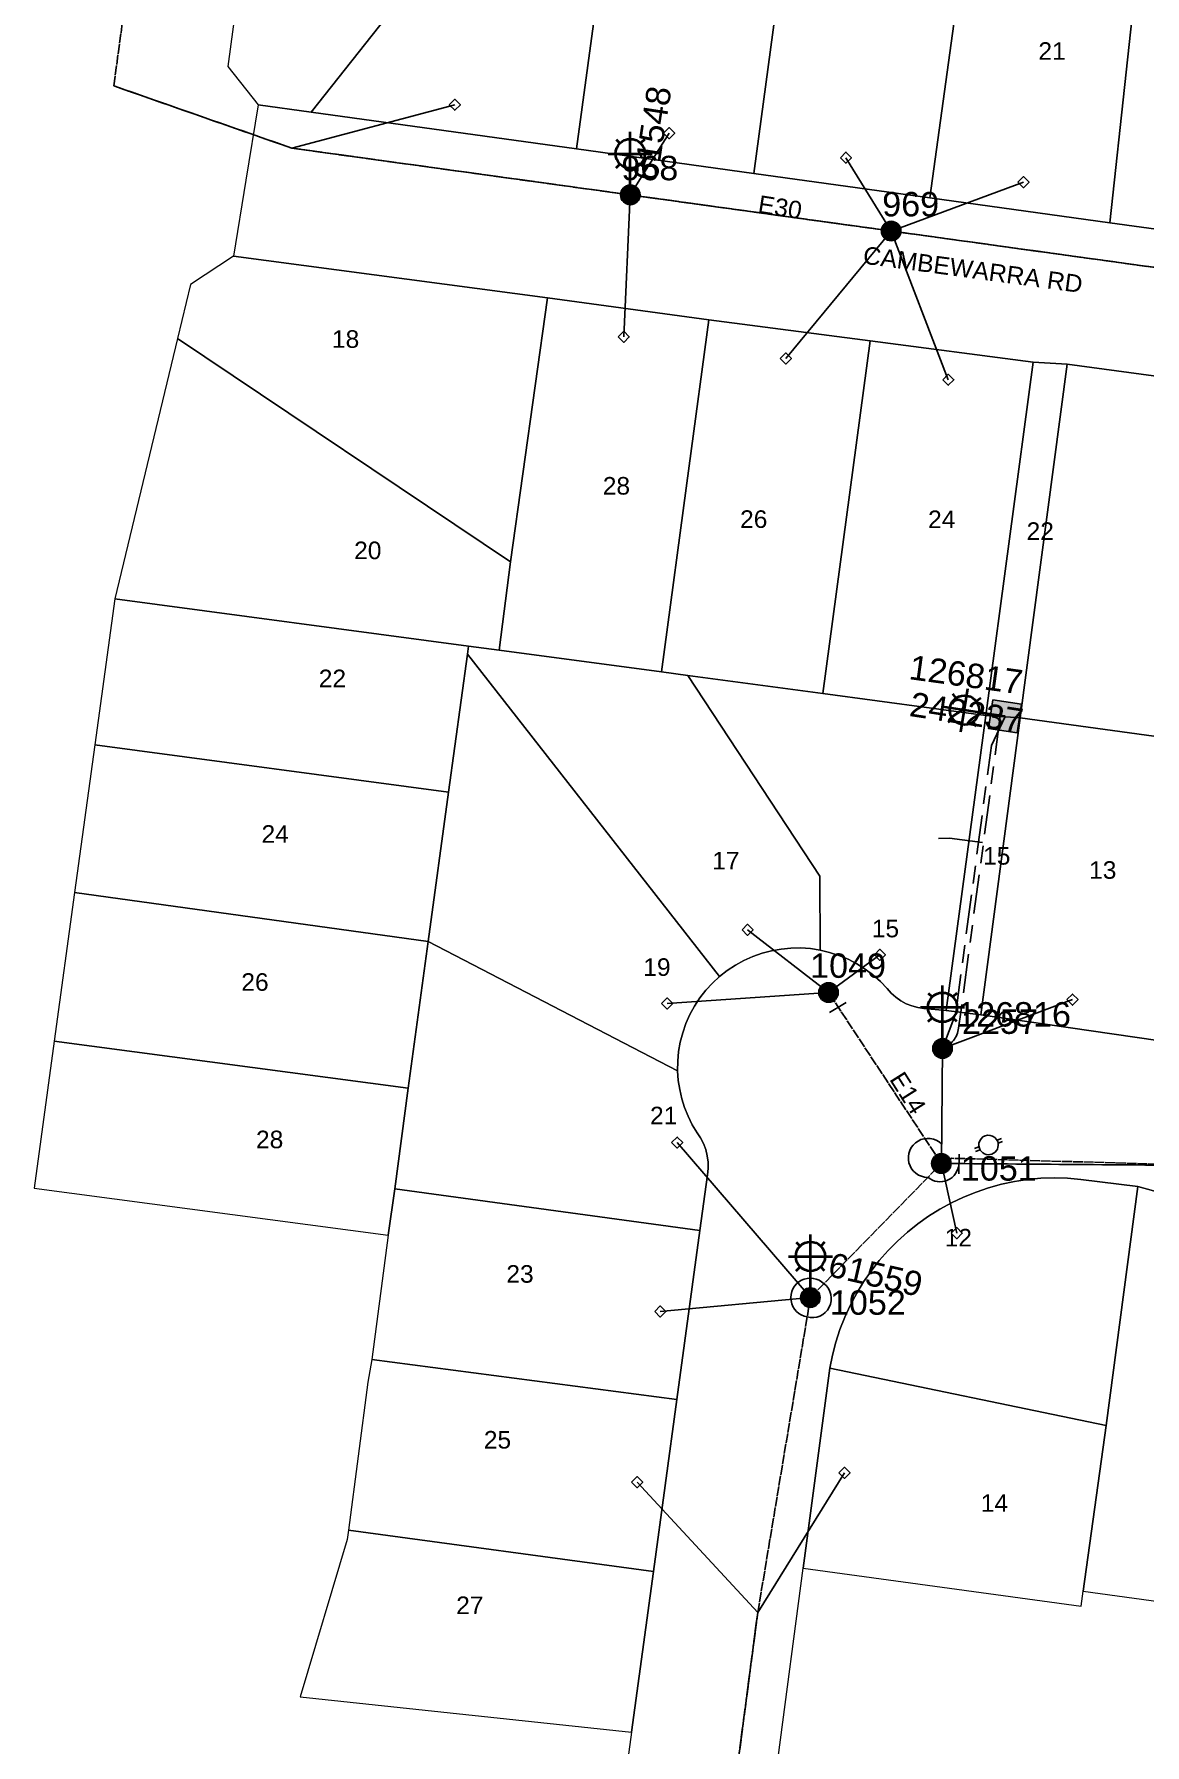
# Model space of a CAD drawing. Header units: metres. Extents: x 308227 to 308844, y 6250515 to 6251122.
# Drawn here: x 308226.7 to 308340.4, y 6250651.2 to 6250826.3 of the extents above; entities that cross this region are included whole.
import ezdxf
from ezdxf.enums import TextEntityAlignment as Align

# ---------------------------------------------------------------- set-up
doc = ezdxf.new("R2010")
doc.units = ezdxf.units.M
doc.linetypes.add('Cable Exist OH', pattern=[1, 1, 0])
doc.linetypes.add('Cable Exist UG', pattern=[8.2, 4, -1.2, 1.8, -1.2])
doc.layers.get('0').update_dxf_attribs({"color": 6})
doc.layers.add('Cadastre Land Parcels_SP_EXT', color=9, linetype='Continuous', lineweight=5)
doc.layers.add('Cadastre Roads_SP_EXT', color=9, linetype='Continuous', lineweight=5)
for name, color, linetype in [('Duct_SP_EXT', 7, 'Continuous'), ('Equip_SP_LV_EXT', 7, 'Continuous'), ('Equip_SP_SL_EXT', 7, 'Continuous'), ('Mains_HV_EXT', 7, 'Continuous'), ('Mains_LV_EXT', 7, 'Continuous'), ('Mains_LV_SL_EXT', 7, 'Continuous'), ('Mains_SL_EXT', 7, 'Continuous'), ('Services_SP_EXT', 7, 'Continuous'), ('SupportsOH_SP_TR_HV_LV_SL_EXT', 7, 'Continuous'), ('SupportsUG_SP_LV_SL_EXT', 7, 'Continuous'), ('Trench_SP_EXT', 7, 'Continuous')]:
    doc.layers.add(name, color=color, linetype=linetype)
doc.layers.get('0').freeze()
doc.styles.add('COLUMN_LABEL', font='arial.ttf')
doc.styles.add('iecARIAL', font='arial.ttf', dxfattribs={"height": 2})
doc.styles.add('POLE_LABEL', font='arial.ttf')
doc.styles.get("Standard").update_dxf_attribs({"font": 'arial.ttf'})

# ---------------------------------------------------------------- blocks, each defined once
blk = doc.blocks.new('COLUMN_EXT')
blk.add_hatch(color=256).paths.add_polyline_path([(-1.49, 1.48), (-1.49, -1.49), (1.48, -1.49), (1.48, 1.48)])
blk.add_lwpolyline([(-1.49, -1.49), (1.48, -1.49), (1.48, 1.48), (-1.49, 1.48)], close=True)
for tag, height, style, flags, p in [('ASSET_NUM', 2.5, 'COLUMN_LABEL', 8, (2, 2)), ('STRUCTURE_PLANT_NUMBER', 0.2, 'POLE_LABEL', 9, (1.81, 0.03)), ('STREET_CODE', 0.2, 'COLUMN_LABEL', 9, (1.81, -0.2))]:
    blk.add_attdef(tag, text='', height=height, dxfattribs=dict(style=style, flags=flags)).set_placement(p, align=Align.MIDDLE_LEFT)
at = {"flags": 9}
for tag, p in [('COLUMN_TYPE', (1.81, -0.4)), ('OWNED_BY', (1.81, -0.6)), ('STATE', (1.81, -0.8)), ('USAGE', (1.81, -1)), ('STREETNAME', (1.81, -1.6)), ('SUBURB', (1.81, -1.8)), ('LEGEND', (1.81, -1.2)), ('LOCATION', (1.81, -1.4)), ('NOTES', (1.81, -2))]:
    blk.add_attdef(tag, text='', height=0.2, dxfattribs=at).set_placement(p, align=Align.MIDDLE_LEFT)
at = {"flags": 1}
blk.add_attdef('Z', (1.81, -2.35), '', height=0.2, dxfattribs=at)
blk = doc.blocks.new('LV_OH_LINKS_OPEN_EXT')
for p, q in [((-0.17, 4.97), (-0.17, 5.46)), ((0.17, 4.97), (0.17, 5.46)), ((-0.17, 3), (-0.17, 2.5)), ((0.17, 3), (0.17, 2.5))]:
    blk.add_line(p, q)
blk.add_lwpolyline([(0, 2.99, 1), (0, 4.98, 1)], format="xyb", close=True)
at = {"flags": 9}
for tag, p in [('ACTUAL_STATUS', (0, 0)), ('CONSTRUCTED_VOLTAGE', (0, -0.2)), ('OPERATING_VOLTAGE', (0, -0.6)), ('ORIENTATION', (0, -0.8)), ('OWNED_BY', (0, -1)), ('STATE', (0, -1.2)), ('SWITCH_TYPE', (0, -1.4)), ('NO_PHASES', (0, -0.4)), ('USAGE', (0, -1.6)), ('LEGEND', (0, -1.8)), ('NOTES', (0, -2))]:
    blk.add_attdef(tag, text='', height=0.2, dxfattribs=at).set_placement(p, align=Align.MIDDLE_LEFT)
at = {"flags": 1}
blk.add_attdef('Z', (0, 0), '', height=0.2, dxfattribs=at)
blk = doc.blocks.new('SL_LANTERN_EXT')
at = {"lineweight": 40}
for p, q in [((-1.46, 5.68), (-1.06, 5.28)), ((0, 1.97), (0, 6.47)), ((1.46, 5.68), (1.06, 5.28)), ((-2.25, 4.22), (2.25, 4.22)), ((-1.46, 2.76), (-1.06, 3.16)), ((0, 0), (0, 2.72)), ((1.46, 2.76), (1.06, 3.16))]:
    blk.add_line(p, q, dxfattribs=at)
blk.add_circle((0, 4.22), 1.5, dxfattribs=at)
at = {"style": 'iecARIAL', "flags": 8}
blk.add_attdef('ASSET_NUM', (1.5, 1.5), '', height=2.5, dxfattribs=at)
for tag, p, height, flags in [('OPERATING_VOLTAGE', (0.98, -1.65), 0.2, 9), ('ORIENTATION', (0.98, -1.85), 0.2, 9), ('CONSTRUCTED_VOLTAGE', (0.98, -0.65), 0.2, 9), ('CONTROL_TYPE', (0.98, -0.85), 0.2, 9), ('LANTERN_PURPOSE', (0.98, -1.05), 0.2, 9), ('LANTERN_TYPE', (0.98, -1.25), 0.2, 9), ('NO_PHASES', (0.98, -1.45), 0.2, 9), ('LNUMBER', (2.18, -3.25), 2.5, 8), ('OWNED_BY', (0.98, -2.05), 0.2, 9), ('STATE', (0.98, -2.25), 0.2, 9), ('USAGE', (0.98, -2.45), 0.2, 9), ('CEXIST', (0.98, -2.65), 0.2, 9), ('CNEW', (0.98, -2.85), 0.2, 9), ('CNUMBER', (0.98, -3.05), 0.2, 9), ('CREMOVE', (0.98, -3.25), 0.2, 9), ('CREPLACE', (0.98, -3.45), 0.2, 9), ('LKINGHEIGHT', (0.98, -3.65), 0.2, 9), ('LBRACKET', (0.98, -3.85), 0.2, 9), ('LBRACKETVOCAB', (0.98, -4.05), 0.2, 9), ('LCATEGORY', (0.98, -4.25), 0.2, 9), ('LCHARGE1', (0.98, -4.45), 0.2, 9), ('LCHARGE1PERCENT', (0.98, -4.65), 0.2, 9), ('LCHARGE2', (0.98, -4.85), 0.2, 9), ('LCHARGE2PERCENT', (0.98, -5.05), 0.2, 9), ('LCHARGE3', (0.98, -5.25), 0.2, 9), ('LCHARGE3PERCENT', (0.98, -5.45), 0.2, 9), ('LEXIST', (0.98, -5.65), 0.2, 9), ('LLAMP', (0.98, -5.85), 0.2, 9), ('LLAMPVOCAB', (0.98, -6.05), 0.2, 9), ('LMAST', (0.98, -6.25), 0.2, 9), ('LMASTVOCAB', (0.98, -6.45), 0.2, 9), ('LNEW', (0.98, -6.65), 0.2, 9), ('LANTNUMBER', (0.98, -6.85), 0.2, 9), ('LOUTREACH', (0.98, -7.25), 0.2, 9), ('LOUTREACHVOCAB', (0.98, -7.45), 0.2, 9), ('LRATECODE', (0.98, -7.65), 0.2, 9), ('LREMOVE', (0.98, -7.85), 0.2, 9), ('LREPLACE', (0.98, -8.05), 0.2, 9), ('LTYPE', (0.98, -8.25), 0.2, 9), ('LTYPEVOCAB', (0.98, -8.45), 0.2, 9), ('LEGEND', (0.98, -8.65), 0.2, 9), ('LOCATION', (0.98, -8.85), 0.2, 9), ('STREETNAME', (0.98, -9.25), 0.2, 9), ('SUBURB', (0.98, -9.45), 0.2, 1), ('NOTES', (0.98, -9.05), 0.2, 9)]:
    blk.add_attdef(tag, p, '', height=height, dxfattribs=dict(flags=flags))
blk = doc.blocks.new('CCP_EXT')
at = {"flags": 9}
for tag, p in [('STATE', (0, -1.8)), ('LIFE_SUPPORT', (0, -1.6)), ('NOTES', (0, -2))]:
    blk.add_attdef(tag, text='', height=0.2, dxfattribs=at).set_placement(p, align=Align.MIDDLE_LEFT)
blk.add_wipeout([(0, 0.57), (0.57, 0), (0, -0.57), (-0.57, 0)])
blk.add_lwpolyline([(-0.57, 0), (0, 0.57), (0.57, 0), (0, -0.57), (-0.57, 0)])
at = {"flags": 1}
blk.add_attdef('Z', (0, 0), '', height=0.2, dxfattribs=at)
at = {"flags": 9}
for tag, p in [('CCP_TYPE', (0, 0)), ('CONSTRUCTED_VOLTAGE', (0, -0.2)), ('OPERATING_VOLTAGE', (0, -0.6)), ('ORIENTATION', (0, -0.8)), ('OWNED_BY', (0, -1)), ('NO_PHASES', (0, -0.4)), ('USAGE', (0, -1.2)), ('LEGEND', (0, -1.4))]:
    blk.add_attdef(tag, text='', height=0.2, dxfattribs=at).set_placement(p, align=Align.MIDDLE_LEFT)
blk = doc.blocks.new('POLE_EXT')
blk.add_hatch(color=256).paths.add_polyline_path([(-1, 0, 1), (1, 0, 1)])
blk.add_lwpolyline([(-1, 0, 1), (1, 0, 1)], format="xyb", close=True)
for tag, height, flags, p in [('pNumber', 2.5, 8, (-17.84, 2.07)), ('OWNED_BY', 0.2, 9, (1.35, -0.4)), ('SPECIAL_USE', 0.2, 9, (1.35, -0.8)), ('STATE', 0.2, 9, (1.35, -1)), ('cLV', 0.2, 9, (1.35, -1.4)), ('hDepth', 0.2, 9, (1.35, -1.6)), ('hDia', 0.2, 9, (1.35, -1.8)), ('PARENT', 0.2, 9, (1.35, -0.6)), ('USAGE', 0.2, 9, (1.35, -1.2)), ('cHV', 0.2, 9, (1.35, -2)), ('cLinedev', 0.2, 9, (1.35, -3.4)), ('LBRACKET', 0.2, 9, (1.35, -2.2)), ('LExisting', 0.2, 9, (1.35, -2.4)), ('LANTNUMBER', 0.2, 9, (1.35, -2.6)), ('LOther', 0.2, 9, (1.35, -2.8)), ('LRemove', 0.2, 9, (1.35, -3)), ('LEGEND', 0.2, 9, (1.35, -3.2)), ('LOCATION', 0.2, 9, (1.35, -3.6)), ('pExisting', 0.2, 9, (1.35, -3.8)), ('pFooting', 0.2, 9, (1.35, -4.4)), ('pNew', 0.2, 9, (1.35, -4.6)), ('pRelocate', 0.2, 9, (1.35, -5)), ('pRemove', 0.2, 9, (1.35, -5.2)), ('PFNUMBER', 0.2, 9, (1.35, -4)), ('NEWPFNUMBER', 0.2, 9, (1.35, -4.2)), ('pReplace', 0.2, 9, (1.35, -5.4)), ('pStay', 0.2, 9, (1.35, -5.6)), ('pType', 0.2, 9, (1.35, -5.8)), ('cspan', 0.2, 9, (1.35, -6)), ('STREETNAME', 0.2, 9, (1.35, -6.2)), ('SUBURB', 0.2, 9, (1.35, -6.4)), ('OPERATED_BY', 0.2, 9, (1.36, -7.01)), ('NOTES', 0.2, 9, (1.35, -6.6)), ('MAINTAINED_BY', 0.2, 9, (1.36, -6.81))]:
    blk.add_attdef(tag, text='', height=height, dxfattribs=dict(flags=flags)).set_placement(p, align=Align.MIDDLE_LEFT)
at = {"style": 'POLE_LABEL'}
for tag, height, flags, p in [('ASSET_NUM', 2.5, 8, (2, 2)), ('STRUCTURE_PLANT_NUMBER', 0.2, 9, (1.35, 0.03)), ('STREET_CODE', 0.2, 9, (1.35, -0.2))]:
    blk.add_attdef(tag, text='', height=height, dxfattribs=dict(at, flags=flags)).set_placement(p, align=Align.MIDDLE_LEFT)
at = {"flags": 1}
blk.add_attdef('Z', (1.35, -7.33), '', height=0.2, dxfattribs=at)
blk = doc.blocks.new('End Shackle_EXT')
at = {"flags": 9}
for tag, p in [('USAGE', (0, -1.4)), ('NOTES', (0, -1.6))]:
    blk.add_attdef(tag, text='', height=0.2, dxfattribs=at).set_placement(p, align=Align.MIDDLE_LEFT)
blk.add_wipeout([(0, 0.25), (1.81, 0.25), (1.82, -0.25), (0, -0.25)])
blk.add_line((1.81, -1), (1.81, 1))
at = {"flags": 1}
blk.add_attdef('Z', (0, 0), '', height=0.2, dxfattribs=at)
at = {"flags": 9}
for tag, p in [('CONNECTOR_TYPE', (0, 0)), ('CONSTRUCTED_VOLTAGE', (0, -0.2)), ('OPERATING_VOLTAGE', (0, -0.6)), ('ORIENTATION', (0, -0.8)), ('OWNED_BY', (0, -1)), ('STATE', (0, -1.2)), ('NO_PHASES', (0, -0.4))]:
    blk.add_attdef(tag, text='', height=0.2, dxfattribs=at).set_placement(p, align=Align.MIDDLE_LEFT)

msp = doc.modelspace()

# ---------------------------------------------------------------- linework, layer by layer
at = {"layer": 'Cadastre Land Parcels_SP_EXT', "linetype": 'Continuous'}
for points in [[(308268.34, 6250847.72), (308250.18, 6250850.19), (308246.52, 6250823.03), (308249.65, 6250819.09), (308255.07, 6250818.34), (308277.3, 6250846.49), (308268.34, 6250847.72)], [(308286.4, 6250845.26), (308277.3, 6250846.49), (308255.07, 6250818.34), (308282.22, 6250814.59), (308286.4, 6250845.26)], [(308304.53, 6250842.78), (308286.4, 6250845.26), (308282.22, 6250814.59), (308300.38, 6250812.08), (308304.53, 6250842.78)], [(308322.63, 6250840.31), (308309.61, 6250842.07), (308304.53, 6250842.78), (308300.38, 6250812.08), (308318.42, 6250809.59), (308322.63, 6250840.31)], [(308340.19, 6250837.92), (308322.63, 6250840.31), (308318.42, 6250809.59), (308336.86, 6250807.03), (308340.19, 6250837.92)], [(308349.46, 6250836.63), (308340.19, 6250837.92), (308336.86, 6250807.03), (308363.53, 6250803.35), (308349.46, 6250836.63)], [(308279.25, 6250799.33), (308247.1, 6250803.6), (308242.72, 6250800.7), (308241.39, 6250795.17), (308275.48, 6250772.3), (308279.25, 6250799.33)], [(308295.77, 6250797.1), (308279.25, 6250799.33), (308275.48, 6250772.3), (308274.32, 6250763.26), (308290.93, 6250761.03), (308293.76, 6250782.14), (308295.77, 6250797.1)], [(308312.3, 6250794.93), (308295.77, 6250797.1), (308293.76, 6250782.14), (308290.93, 6250761.03), (308293.63, 6250760.67), (308307.47, 6250758.81), (308312.3, 6250794.93)], [(308275.48, 6250772.3), (308241.39, 6250795.17), (308234.94, 6250768.51), (308271.16, 6250763.68), (308274.32, 6250763.26), (308275.48, 6250772.3)], [(308329, 6250792.74), (308312.3, 6250794.93), (308307.47, 6250758.81), (308324.13, 6250756.57), (308329, 6250792.74)], [(308332.47, 6250792.54), (308329, 6250792.74), (308324.13, 6250756.57), (308327.66, 6250756.34), (308332.47, 6250792.54)], [(308350.67, 6250790.08), (308332.47, 6250792.54), (308327.66, 6250756.34), (308345.83, 6250753.85), (308349.76, 6250783.23), (308350.67, 6250790.08)], [(308271.06, 6250762.85), (308271.16, 6250763.68), (308234.94, 6250768.51), (308232.9, 6250753.56), (308269.14, 6250748.73), (308271.06, 6250762.85)], [(308296.86, 6250729.84), (308271.06, 6250762.85), (308269.14, 6250748.73), (308267.05, 6250733.43), (308292.59, 6250720.17), (308292.6, 6250721.16), (308292.69, 6250722.15), (308292.86, 6250723.13), (308293.12, 6250724.09), (308293.44, 6250725.03), (308293.85, 6250725.94), (308294.32, 6250726.82), (308294.87, 6250727.65), (308295.48, 6250728.43), (308296.15, 6250729.17), (308296.86, 6250729.84)], [(308274.32, 6250763.26), (308271.16, 6250763.68), (308271.06, 6250762.85), (308296.86, 6250729.84), (308297.67, 6250730.46), (308298.5, 6250731.01), (308299.38, 6250731.49), (308300.29, 6250731.9), (308301.24, 6250732.24), (308302.2, 6250732.49), (308303.19, 6250732.66), (308304.18, 6250732.76), (308305.18, 6250732.77), (308306.18, 6250732.7), (308307.17, 6250732.55), (308307.14, 6250740.12), (308293.63, 6250760.67), (308290.93, 6250761.03), (308274.32, 6250763.26)], [(308307.47, 6250758.81), (308293.63, 6250760.67), (308307.14, 6250740.12), (308307.17, 6250732.55), (308308.15, 6250732.32), (308309.11, 6250732.01), (308310.04, 6250731.62), (308310.93, 6250731.15), (308311.79, 6250730.61), (308312.59, 6250730.01), (308313.35, 6250729.34), (308314.04, 6250728.61), (308314.46, 6250728.14), (308314.92, 6250727.72), (308315.43, 6250727.36), (308315.98, 6250727.06), (308316.57, 6250726.83), (308317.17, 6250726.67), (308317.79, 6250726.58), (308320.09, 6250726.36), (308324.13, 6250756.57), (308307.47, 6250758.81)], [(308327.66, 6250756.34), (308324.13, 6250756.57), (308320.09, 6250726.36), (308323.62, 6250725.91), (308327.66, 6250756.34)], [(308345.83, 6250753.85), (308327.66, 6250756.34), (308323.62, 6250725.91), (308341.77, 6250723.29), (308345.83, 6250753.85)], [(308269.14, 6250748.73), (308232.9, 6250753.56), (308230.83, 6250738.44), (308267.05, 6250733.43), (308269.14, 6250748.73)], [(308267.05, 6250733.43), (308230.83, 6250738.44), (308228.76, 6250723.24), (308265, 6250718.42), (308267.05, 6250733.43)], [(308292.59, 6250720.17), (308267.05, 6250733.43), (308265, 6250718.42), (308263.63, 6250708.09), (308294.87, 6250703.84), (308295.64, 6250709.54), (308295.71, 6250710.19), (308295.7, 6250710.84), (308295.61, 6250711.48), (308295.46, 6250712.12), (308295.23, 6250712.73), (308294.93, 6250713.31), (308294.57, 6250713.85), (308294.08, 6250714.67), (308293.65, 6250715.53), (308293.29, 6250716.42), (308293.01, 6250717.33), (308292.8, 6250718.26), (308292.65, 6250719.21), (308292.59, 6250720.17)], [(308265, 6250718.42), (308228.76, 6250723.24), (308226.7, 6250708.18), (308262.95, 6250703.35), (308263.63, 6250708.09), (308265, 6250718.42)], [(308294.87, 6250703.84), (308263.63, 6250708.09), (308262.95, 6250703.35), (308261.26, 6250690.63), (308292.52, 6250686.53), (308294.87, 6250703.84)], [(308339.71, 6250708.33), (308333.86, 6250709.07), (308332.51, 6250709.19), (308331.14, 6250709.22), (308329.78, 6250709.18), (308328.42, 6250709.05), (308327.08, 6250708.85), (308325.74, 6250708.57), (308324.43, 6250708.21), (308323.14, 6250707.77), (308321.87, 6250707.26), (308320.64, 6250706.68), (308319.45, 6250706.03), (308318.29, 6250705.31), (308317.18, 6250704.52), (308316.11, 6250703.67), (308315.1, 6250702.76), (308314.14, 6250701.79), (308313.24, 6250700.77), (308312.4, 6250699.69), (308311.63, 6250698.57), (308310.92, 6250697.41), (308310.28, 6250696.21), (308309.71, 6250694.97), (308309.21, 6250693.7), (308308.79, 6250692.4), (308308.45, 6250691.08), (308308.18, 6250689.75), (308336.46, 6250683.87), (308339.71, 6250708.33)], [(308357.78, 6250703.35), (308339.71, 6250708.33), (308336.46, 6250683.87), (308334.13, 6250666.89), (308352.51, 6250664.39), (308357.78, 6250703.35)], [(308292.52, 6250686.53), (308261.26, 6250690.63), (308260.88, 6250688.32), (308258.89, 6250673.14), (308290.12, 6250668.91), (308292.52, 6250686.53)], [(308336.46, 6250683.87), (308308.18, 6250689.75), (308305.45, 6250669.27), (308333.91, 6250665.38), (308334.13, 6250666.89), (308336.46, 6250683.87)], [(308290.12, 6250668.91), (308258.89, 6250673.14), (308258.76, 6250672.19), (308253.93, 6250656.08), (308287.86, 6250652.48), (308290.12, 6250668.91)]]:
    msp.add_lwpolyline(points, close=True, dxfattribs=at)
at = {"layer": 'Duct_SP_EXT', "linetype": 'Continuous'}
msp.add_lwpolyline([(308319.31, 6250743.99), (308320.43, 6250744.01), (308323.81, 6250743.56)], dxfattribs=at)
at = {"layer": 'Mains_HV_EXT', "linetype": 'Continuous'}
for points in [[(308318.22, 6250709.3, 0.643548), (308321.36, 6250710.69)], [(308305.85, 6250694.99, 0.82213), (308307.58, 6250698.39)]]:
    msp.add_lwpolyline(points, format="xyb", dxfattribs=at)
at = {"layer": 'Mains_LV_EXT', "linetype": 'Cable Exist OH'}
for points in [[(308287.74, 6250809.88), (308253.07, 6250814.67)], [(308314.45, 6250806.18), (308287.74, 6250809.88)], [(308355.9, 6250800.45), (308314.45, 6250806.18)], [(308300.79, 6250664.72), (308306.18, 6250696.96)]]:
    msp.add_lwpolyline(points, dxfattribs=at)
at = {"layer": 'Mains_LV_EXT', "linetype": 'Continuous'}
for points in [[(308319.61, 6250712.7, 1.479047), (308318.19, 6250709.27)], [(308307.58, 6250698.39, 1.362697), (308305.85, 6250694.99)]]:
    msp.add_lwpolyline(points, format="xyb", dxfattribs=at)
at = {"layer": 'Mains_LV_SL_EXT', "linetype": 'Cable Exist UG'}
msp.add_lwpolyline([(308319.71, 6250722.47), (308321.06, 6250726.1), (308324.72, 6250753.49), (308326.12, 6250756.47)], dxfattribs=at)
at = {"layer": 'Mains_SL_EXT', "linetype": 'Cable Exist OH'}
msp.add_lwpolyline([(308296.37, 6250631.07), (308300.79, 6250664.72), (308306.18, 6250696.96)], dxfattribs=at)
at = {"layer": 'Services_SP_EXT'}
msp.add_lwpolyline([(308319.59, 6250710.7), (308319.71, 6250722.47)], dxfattribs=at)
at = {"layer": 'Trench_SP_EXT', "linetype": 'Cable Exist UG'}
msp.add_lwpolyline([(308325.63, 6250756.52), (308321.58, 6250726.18), (308321.36, 6250724.55)], dxfattribs=at)
msp.add_lwpolyline([(308321.36, 6250724.55, -0.273493), (308319.71, 6250722.47)], format="xyb", dxfattribs=at)

# ---------------------------------------------------------------- block references
at = {"layer": 'Equip_SP_LV_EXT', "rotation": 290.0500565150216}
msp.add_blockref('LV_OH_LINKS_OPEN_EXT', (308320.68, 6250711.23), dxfattribs=at)
at = {"layer": 'Equip_SP_SL_EXT'}
ref = msp.add_blockref('SL_LANTERN_EXT', (308287.74, 6250809.88), dxfattribs=at)
ref.add_attrib('ASSET_NUM', '61548', dxfattribs={"layer": '0', "height": 2.5, "rotation": 81.1471, "style": 'iecARIAL'}).set_placement((308289.24, 6250811.38), align=Align.MIDDLE_LEFT)
ref = msp.add_blockref('SL_LANTERN_EXT', (308326.12, 6250756.47), dxfattribs=dict(at, rotation=81.11763666666832))
ref.add_attrib('ASSET_NUM', '126817', dxfattribs={"layer": '0', "height": 2.5, "rotation": 352.1965, "style": 'iecARIAL'}).set_placement((308327.62, 6250757.98), align=Align.BOTTOM_RIGHT)
ref = msp.add_blockref('SL_LANTERN_EXT', (308319.71, 6250722.47), dxfattribs=at)
ref.add_attrib('ASSET_NUM', '126816', dxfattribs={"layer": '0', "height": 2.5, "rotation": 359.9999, "style": 'iecARIAL'}).set_placement((308321.21, 6250723.97), align=Align.BOTTOM_LEFT)
ref = msp.add_blockref('SL_LANTERN_EXT', (308306.18, 6250696.96), dxfattribs=at)
ref.add_attrib('ASSET_NUM', '61559', dxfattribs={"layer": '0', "height": 2.5, "rotation": 347.1419, "style": 'iecARIAL'}).set_placement((308307.68, 6250698.46), align=Align.BOTTOM_LEFT)
at = {"layer": 'SupportsOH_SP_TR_HV_LV_SL_EXT'}
ref = msp.add_blockref('POLE_EXT', (308287.74, 6250809.88), dxfattribs=at)
ref.add_attrib('ASSET_NUM', '968', dxfattribs={"layer": '0', "height": 2.5, "rotation": 359.9664, "style": 'POLE_LABEL'}).set_placement((308289.74, 6250810.63), align=Align.BOTTOM_CENTER)
ref = msp.add_blockref('POLE_EXT', (308314.45, 6250806.18), dxfattribs=at)
ref.add_attrib('ASSET_NUM', '969', dxfattribs={"layer": '0', "height": 2.5, "style": 'POLE_LABEL'}).set_placement((308316.45, 6250806.93), align=Align.BOTTOM_CENTER)
ref = msp.add_blockref('POLE_EXT', (308319.71, 6250722.47), dxfattribs=at)
ref.add_attrib('ASSET_NUM', '2257', dxfattribs={"layer": '0', "height": 2.5, "style": 'POLE_LABEL'}).set_placement((308321.71, 6250723.22), align=Align.BOTTOM_LEFT)
ref = msp.add_blockref('POLE_EXT', (308306.18, 6250696.96), dxfattribs=at)
ref.add_attrib('ASSET_NUM', '1052', dxfattribs={"layer": '0', "height": 2.5, "rotation": 359.9745, "style": 'POLE_LABEL'}).set_placement((308308.18, 6250697.71), align=Align.TOP_LEFT)
at = {"layer": 'SupportsUG_SP_LV_SL_EXT'}
ref = msp.add_blockref('COLUMN_EXT', (308326.12, 6250756.47), dxfattribs=dict(at, rotation=261.5375648705816))
ref.add_attrib('ASSET_NUM', '242237', dxfattribs={"layer": '0', "height": 2.5, "rotation": 351.1961, "style": 'COLUMN_LABEL'}).set_placement((308328.12, 6250757.22), align=Align.TOP_RIGHT)

# ---------------------------------------------------------------- texts
at = {"layer": 'Cadastre Land Parcels_SP_EXT'}
for s, p in [('21', (308329.53, 6250823.71)), ('18', (308257.19, 6250794.22)), ('28', (308284.92, 6250779.19)), ('26', (308298.98, 6250775.78)), ('24', (308318.23, 6250775.76)), ('22', (308328.32, 6250774.55)), ('20', (308259.46, 6250772.58)), ('22', (308255.84, 6250759.47)), ('24', (308249.98, 6250743.54)), ('15', (308323.87, 6250741.3)), ('17', (308296.13, 6250740.81)), ('13', (308334.72, 6250739.85)), ('15', (308312.47, 6250733.86)), ('19', (308289.07, 6250729.91)), ('26', (308247.91, 6250728.38)), ('21', (308289.76, 6250714.71)), ('28', (308249.41, 6250712.26)), ('12', (308319.93, 6250702.2)), ('23', (308275.05, 6250698.49)), ('25', (308272.74, 6250681.51)), ('14', (308323.63, 6250675.03)), ('27', (308269.91, 6250664.56))]:
    msp.add_text(s, height=1.8, dxfattribs=at).set_placement(p)
at = {"layer": 'Cadastre Roads_SP_EXT'}
msp.add_text('CAMBEWARRA RD', height=1.8, rotation=352.3315, dxfattribs=at).set_placement((308311.49, 6250802.85))
at = {"layer": 'Mains_LV_EXT'}
for s, rotation, p in [('E30', 351.012, (308300.73, 6250808.08)), ('E14', 302.2562, (308314.22, 6250719.33))]:
    msp.add_text(s, height=1.8, rotation=rotation, dxfattribs=at).set_placement(p)

# ---------------------------------------------------------------- next in the draw order: block references
at = {"layer": 'Services_SP_EXT'}
for p in [(308269.77, 6250819.11), (308291.72, 6250816.2), (308309.82, 6250813.69), (308328.01, 6250811.18), (308287.07, 6250795.34), (308303.66, 6250793.13), (308320.3, 6250790.95), (308299.75, 6250734.62), (308313.3, 6250732.06), (308291.51, 6250727.08), (308333.02, 6250727.48), (308292.54, 6250712.84), (308321.16, 6250703.56), (308290.81, 6250695.54), (308288.44, 6250678.07), (308309.68, 6250679.03)]:
    msp.add_blockref('CCP_EXT', p, dxfattribs=at)

# ---------------------------------------------------------------- next in the draw order: linework, layer by layer
at = {"layer": 'Cadastre Roads_SP_EXT', "linetype": 'Continuous'}
msp.add_lwpolyline([(308255.07, 6250818.34), (308249.65, 6250819.09), (308248.38, 6250811.4), (308247.1, 6250803.6), (308279.25, 6250799.33), (308295.77, 6250797.1), (308312.3, 6250794.93), (308329, 6250792.74), (308332.47, 6250792.54), (308350.67, 6250790.08), (308368.35, 6250787.68), (308368.61, 6250795.15), (308368.87, 6250802.61), (308363.53, 6250803.35), (308336.86, 6250807.03), (308318.42, 6250809.59), (308300.38, 6250812.08), (308282.22, 6250814.59), (308255.07, 6250818.34)], close=True, dxfattribs=at)
for points in [[(308341.77, 6250723.29), (308323.62, 6250725.91), (308320.09, 6250726.36), (308317.79, 6250726.58), (308317.17, 6250726.67), (308316.57, 6250726.83), (308315.98, 6250727.06), (308315.43, 6250727.36), (308314.92, 6250727.72), (308314.46, 6250728.14), (308314.04, 6250728.61), (308313.35, 6250729.34), (308312.59, 6250730.01), (308311.79, 6250730.61), (308310.93, 6250731.15), (308310.04, 6250731.62), (308309.11, 6250732.01), (308308.15, 6250732.32), (308307.17, 6250732.55), (308307.17, 6250732.55), (308306.18, 6250732.7), (308305.18, 6250732.77), (308304.18, 6250732.76), (308303.19, 6250732.66), (308302.2, 6250732.49), (308301.24, 6250732.24), (308300.29, 6250731.9), (308299.38, 6250731.49), (308298.5, 6250731.01), (308297.67, 6250730.46), (308296.86, 6250729.84), (308296.15, 6250729.17), (308295.48, 6250728.43), (308294.87, 6250727.65), (308294.32, 6250726.82), (308293.85, 6250725.94), (308293.44, 6250725.03), (308293.12, 6250724.09), (308292.86, 6250723.13), (308292.69, 6250722.15), (308292.6, 6250721.16), (308292.59, 6250720.17), (308292.65, 6250719.21), (308292.8, 6250718.26), (308293.01, 6250717.33), (308293.29, 6250716.42), (308293.65, 6250715.53), (308294.08, 6250714.67), (308294.57, 6250713.85), (308294.93, 6250713.31), (308295.23, 6250712.73), (308295.46, 6250712.12), (308295.61, 6250711.48), (308295.7, 6250710.84), (308295.71, 6250710.19), (308295.64, 6250709.54), (308294.87, 6250703.84), (308292.52, 6250686.53), (308290.12, 6250668.91), (308287.86, 6250652.48), (308285.89, 6250637.9)], [(308302.87, 6250649.89), (308305.45, 6250669.27), (308308.18, 6250689.75), (308308.45, 6250691.08), (308308.79, 6250692.4), (308309.21, 6250693.7), (308309.71, 6250694.97), (308310.28, 6250696.21), (308310.92, 6250697.41), (308311.63, 6250698.57), (308312.4, 6250699.69), (308313.24, 6250700.77), (308314.14, 6250701.79), (308315.1, 6250702.76), (308316.11, 6250703.67), (308317.18, 6250704.52), (308318.29, 6250705.31), (308319.45, 6250706.03), (308320.64, 6250706.68), (308321.87, 6250707.26), (308323.14, 6250707.77), (308324.43, 6250708.21), (308325.74, 6250708.57), (308327.08, 6250708.85), (308328.42, 6250709.05), (308329.78, 6250709.18), (308331.14, 6250709.22), (308332.51, 6250709.19), (308333.86, 6250709.07), (308339.71, 6250708.33), (308357.78, 6250703.35)]]:
    msp.add_lwpolyline(points, dxfattribs=at)
at = {"layer": 'Mains_HV_EXT', "linetype": 'Cable Exist OH'}
for points in [[(308355.9, 6250800.45), (308253.07, 6250814.67), (308234.85, 6250821.04), (308249.18, 6250926.71)], [(308284.06, 6250564.28), (308292.02, 6250598.86), (308296.37, 6250631.22), (308300.79, 6250664.72), (308306.18, 6250696.96)]]:
    msp.add_lwpolyline(points, dxfattribs=at)
at = {"layer": 'Mains_SL_EXT', "linetype": 'Cable Exist OH'}
for points in [[(308234.85, 6250821.04), (308253.07, 6250814.67), (308287.74, 6250809.88)], [(308287.74, 6250809.88), (308314.45, 6250806.18), (308355.9, 6250800.45)]]:
    msp.add_lwpolyline(points, dxfattribs=at)
at = {"layer": 'Services_SP_EXT'}
for points in [[(308269.77, 6250819.11), (308253.07, 6250814.67)], [(308291.72, 6250816.2), (308287.74, 6250809.88)], [(308309.82, 6250813.69), (308314.45, 6250806.18)], [(308328.01, 6250811.18), (308314.45, 6250806.18)], [(308287.07, 6250795.34), (308287.74, 6250809.88)], [(308303.66, 6250793.13), (308314.45, 6250806.18)], [(308320.3, 6250790.95), (308314.45, 6250806.18)], [(308299.75, 6250734.62), (308308.04, 6250728.21)], [(308313.3, 6250732.06), (308308.04, 6250728.21)], [(308291.51, 6250727.08), (308308.04, 6250728.21)], [(308333.02, 6250727.48), (308319.71, 6250722.47)], [(308292.54, 6250712.84), (308306.18, 6250696.96)], [(308321.16, 6250703.56), (308319.59, 6250710.7)], [(308290.81, 6250695.54), (308306.18, 6250696.96)], [(308288.44, 6250678.07), (308300.79, 6250664.72)], [(308309.68, 6250679.03), (308300.79, 6250664.72)]]:
    msp.add_lwpolyline(points, dxfattribs=at)

# ---------------------------------------------------------------- next in the draw order: block references
at = {"layer": 'Mains_LV_EXT', "rotation": 301.5624883980175}
msp.add_blockref('End Shackle_EXT', (308308.04, 6250728.21), dxfattribs=at)
at = {"layer": 'Mains_SL_EXT', "rotation": 358.4488759246264}
msp.add_blockref('End Shackle_EXT', (308319.59, 6250710.7), dxfattribs=at)

# ---------------------------------------------------------------- next in the draw order: linework, layer by layer
at = {"layer": 'Mains_HV_EXT', "linetype": 'Cable Exist OH'}
for points in [[(308306.18, 6250696.96), (308319.54, 6250710.65)], [(308319.54, 6250710.65), (308319.59, 6250710.7), (308347.27, 6250710.49), (308381.04, 6250701.44)]]:
    msp.add_lwpolyline(points, dxfattribs=at)
at = {"layer": 'Mains_LV_EXT', "linetype": 'Cable Exist OH'}
for points in [[(308319.59, 6250710.7), (308308.04, 6250728.21)], [(308306.18, 6250696.96), (308319.59, 6250710.7)], [(308320.68, 6250711.23), (308319.59, 6250710.7)], [(308347.27, 6250710.49), (308320.68, 6250711.23)]]:
    msp.add_lwpolyline(points, dxfattribs=at)
at = {"layer": 'Mains_SL_EXT', "linetype": 'Cable Exist OH'}
msp.add_lwpolyline([(308347.27, 6250710.49), (308319.59, 6250710.7)], dxfattribs=at)

# ---------------------------------------------------------------- next in the draw order: block references
at = {"layer": 'SupportsOH_SP_TR_HV_LV_SL_EXT'}
ref = msp.add_blockref('POLE_EXT', (308308.04, 6250728.21), dxfattribs=at)
ref.add_attrib('ASSET_NUM', '1049', dxfattribs={"layer": '0', "height": 2.5, "style": 'POLE_LABEL'}).set_placement((308310.04, 6250728.96), align=Align.BOTTOM_CENTER)
ref = msp.add_blockref('POLE_EXT', (308319.59, 6250710.7), dxfattribs=at)
ref.add_attrib('ASSET_NUM', '1051', dxfattribs={"layer": '0', "height": 2.5, "rotation": 359.9245, "style": 'POLE_LABEL'}).set_placement((308321.59, 6250711.45), align=Align.TOP_LEFT)

doc.saveas('drawing.dxf')
